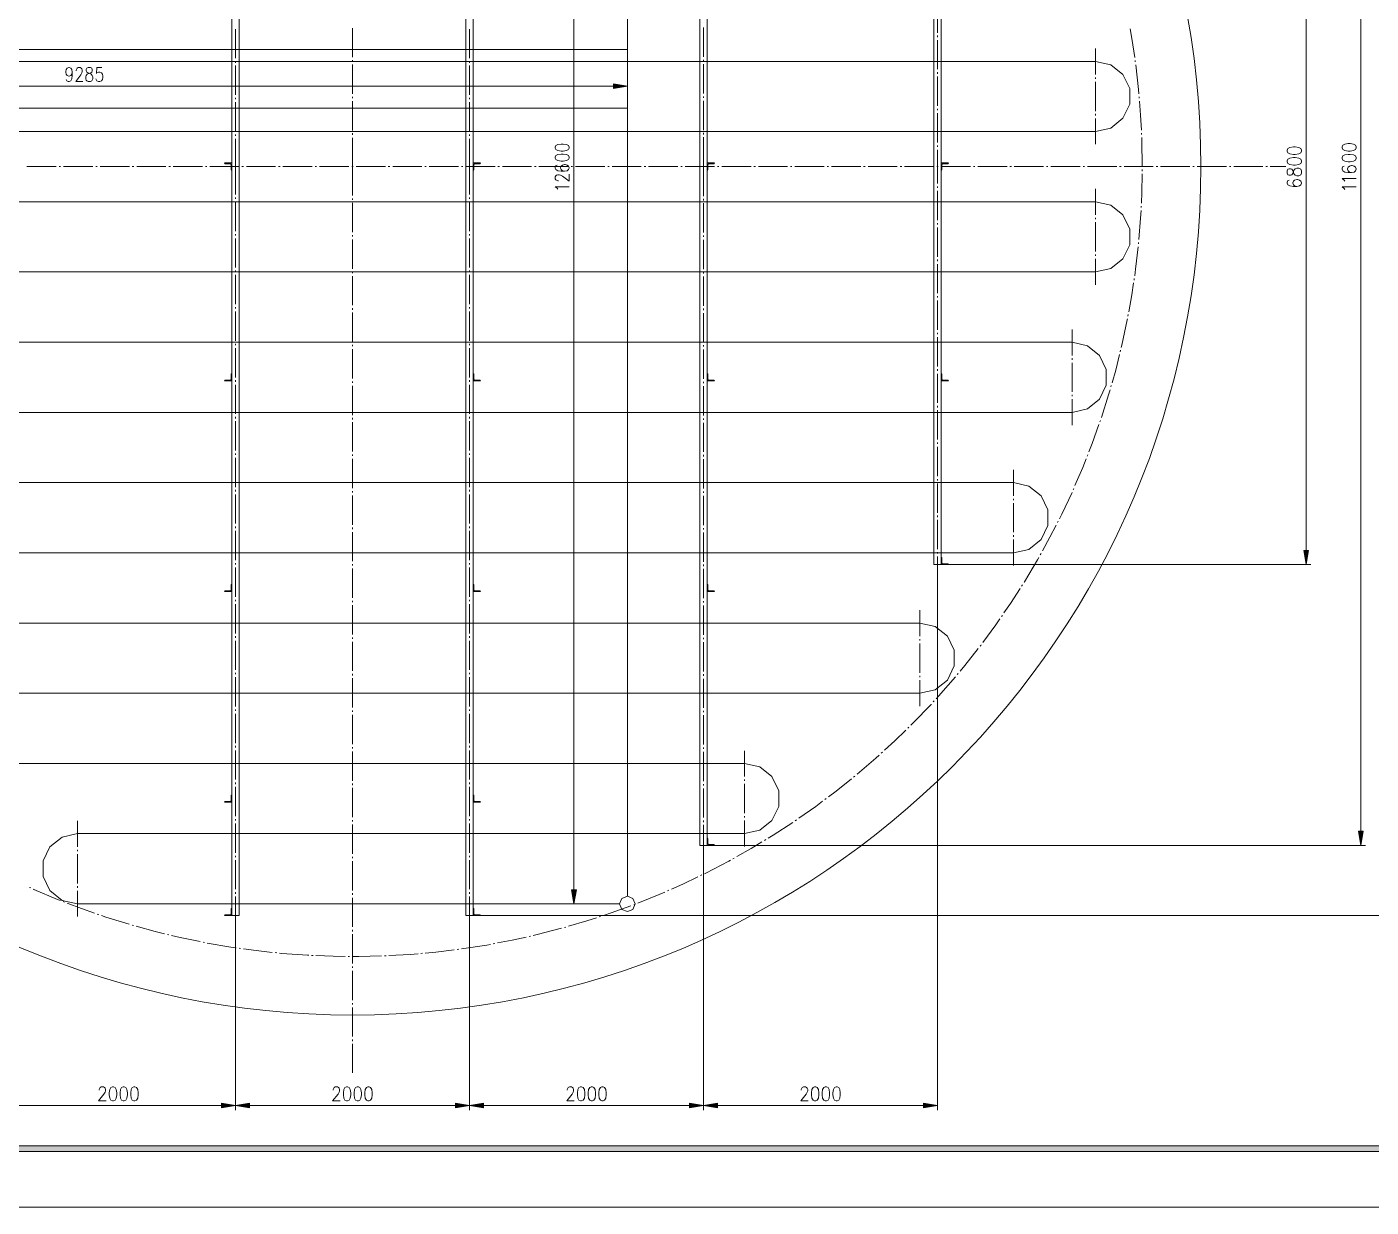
# Model space of a CAD drawing. Header units: millimetres. Extents: x 0 to 829, y 0 to 586.
# Drawn here: x 177.7 to 404.2, y 0 to 198.9 of the extents above; entities that cross this region are included whole.
import ezdxf

# ---------------------------------------------------------------- set-up
doc = ezdxf.new("R2010")
doc.units = ezdxf.units.MM

msp = doc.modelspace()

# ---------------------------------------------------------------- hatches: boundary and pattern name
h = msp.add_hatch(color=0)
h.dxf.hatch_style = 2
h.paths.add_polyline_path([(276.563667, 189.258222), (278.930806, 188.863111), (276.563667, 188.471528)])
h = msp.add_hatch(color=0)
h.dxf.hatch_style = 2
h.paths.add_polyline_path([(392.885083, 110.64875), (393.276667, 108.281611), (393.671778, 110.64875)])
h = msp.add_hatch(color=0)
h.dxf.hatch_style = 2
h.paths.add_polyline_path([(333.046917, 108.268558), (333.033864, 108.281611), (333.046917, 108.294664), (333.059969, 108.281611)])
h = msp.add_hatch(color=0)
h.dxf.hatch_style = 2
h.paths.add_polyline_path([(402.11375, 63.327139), (402.505333, 60.96), (402.900444, 63.327139)])
h = msp.add_hatch(color=0)
h.dxf.hatch_style = 2
h.paths.add_polyline_path([(293.609889, 60.946947), (293.596836, 60.96), (293.609889, 60.973053), (293.622942, 60.96)])
h = msp.add_hatch(color=0)
h.dxf.hatch_style = 2
h.paths.add_polyline_path([(269.529278, 53.467), (269.924389, 51.099861), (270.3195, 53.467)])
h = msp.add_hatch(color=0)
h.dxf.hatch_style = 2
h.paths.add_polyline_path([(211.0105, 49.114781), (210.997447, 49.127833), (211.0105, 49.140886), (211.023553, 49.127833)])
h = msp.add_hatch(color=0)
h.dxf.hatch_style = 2
h.paths.add_polyline_path([(254.172861, 49.114781), (254.159808, 49.127833), (254.172861, 49.140886), (254.185914, 49.127833)])
h = msp.add_hatch(color=0)
h.dxf.hatch_style = 2
h.paths.add_polyline_path([(210.506028, 17.49425), (212.873167, 17.099139), (210.506028, 16.704028)])
h = msp.add_hatch(color=0)
h.dxf.hatch_style = 2
h.paths.add_polyline_path([(215.240306, 17.49425), (212.873167, 17.099139), (215.240306, 16.704028)])
h = msp.add_hatch(color=0)
h.dxf.hatch_style = 2
h.paths.add_polyline_path([(249.943056, 17.49425), (252.310194, 17.099139), (249.943056, 16.704028)])
h = msp.add_hatch(color=0)
h.dxf.hatch_style = 2
h.paths.add_polyline_path([(254.677333, 17.49425), (252.310194, 17.099139), (254.677333, 16.704028)])
h = msp.add_hatch(color=0)
h.dxf.hatch_style = 2
h.paths.add_polyline_path([(289.380083, 17.49425), (291.747222, 17.099139), (289.380083, 16.704028)])
h = msp.add_hatch(color=0)
h.dxf.hatch_style = 2
h.paths.add_polyline_path([(294.114361, 17.49425), (291.747222, 17.099139), (294.114361, 16.704028)])
h = msp.add_hatch(color=0)
h.dxf.hatch_style = 2
h.paths.add_polyline_path([(328.817111, 17.49425), (331.18425, 17.099139), (328.817111, 16.704028)])
h = msp.add_hatch(color=0)
h.dxf.hatch_style = 2
h.paths.add_polyline_path([(24.154694, 9.36625), (25.142472, 10.3505), (818.80075, 10.3505), (819.788528, 9.36625)])

# ---------------------------------------------------------------- linework, layer by layer
at = {"color": 0, "lineweight": 0}
for points in [[(0, 0), (0, 585.632278), (829.154778, 585.632278), (829.154778, 0)], [(188.087, 192.020472), (187.833, 191.907583), (187.748333, 191.681806), (187.748333, 191.456028), (187.833, 191.23025), (188.002333, 191.117361), (188.341, 191.004472), (188.591472, 190.891583), (188.760806, 190.665806), (188.845472, 190.443556), (188.845472, 190.104889), (188.760806, 189.879111), (188.676139, 189.766222), (188.425667, 189.653333), (188.087, 189.653333), (187.833, 189.766222), (187.748333, 189.879111), (187.663667, 190.104889), (187.663667, 190.443556), (187.748333, 190.665806), (187.917667, 190.891583), (188.171667, 191.004472), (188.510333, 191.117361), (188.676139, 191.23025), (188.760806, 191.456028), (188.760806, 191.681806), (188.676139, 191.907583), (188.425667, 192.020472)], [(276.563667, 189.258222), (278.930806, 188.863111), (276.563667, 188.471528)], [(266.770556, 178.452639), (266.883444, 178.198639), (267.222111, 178.029306), (267.783028, 177.944639), (268.121694, 177.944639), (268.686139, 178.029306), (269.024806, 178.198639), (269.137694, 178.452639), (269.137694, 178.621972), (269.024806, 178.875972), (268.686139, 179.045306), (268.121694, 179.129972), (267.783028, 179.129972), (267.222111, 179.045306), (266.883444, 178.875972), (266.770556, 178.621972)], [(399.3515, 178.480861), (399.464389, 178.209222), (399.803056, 178.029306), (400.363972, 177.941111), (400.702639, 177.941111), (401.267083, 178.029306), (401.60575, 178.209222), (401.718639, 178.480861), (401.718639, 178.660778), (401.60575, 178.932417), (401.267083, 179.112333), (400.702639, 179.200528), (400.363972, 179.200528), (399.803056, 179.112333), (399.464389, 178.932417), (399.3515, 178.660778)], [(266.770556, 176.762833), (266.883444, 176.508833), (267.222111, 176.3395), (267.783028, 176.254833), (268.121694, 176.254833), (268.686139, 176.3395), (269.024806, 176.508833), (269.137694, 176.762833), (269.137694, 176.932167), (269.024806, 177.186167), (268.686139, 177.351972), (268.121694, 177.436639), (267.783028, 177.436639), (267.222111, 177.351972), (266.883444, 177.186167), (266.770556, 176.932167)], [(390.122833, 177.941111), (390.235722, 177.669472), (390.574389, 177.489556), (391.138833, 177.397833), (391.473972, 177.397833), (392.038417, 177.489556), (392.377083, 177.669472), (392.489972, 177.941111), (392.489972, 178.121028), (392.377083, 178.389139), (392.038417, 178.569056), (391.473972, 178.660778), (391.138833, 178.660778), (390.574389, 178.569056), (390.235722, 178.389139), (390.122833, 178.121028)], [(390.122833, 176.138417), (390.235722, 175.866778), (390.574389, 175.686861), (391.138833, 175.595139), (391.473972, 175.595139), (392.038417, 175.686861), (392.377083, 175.866778), (392.489972, 176.138417), (392.489972, 176.318333), (392.377083, 176.586444), (392.038417, 176.766361), (391.473972, 176.858083), (391.138833, 176.858083), (390.574389, 176.766361), (390.235722, 176.586444), (390.122833, 176.318333)], [(399.3515, 176.678167), (399.464389, 176.406528), (399.803056, 176.226611), (400.363972, 176.138417), (400.702639, 176.138417), (401.267083, 176.226611), (401.60575, 176.406528), (401.718639, 176.678167), (401.718639, 176.858083), (401.60575, 177.129722), (401.267083, 177.309639), (400.702639, 177.397833), (400.363972, 177.397833), (399.803056, 177.309639), (399.464389, 177.129722), (399.3515, 176.858083)], [(390.122833, 174.244), (390.235722, 173.972361), (390.4615, 173.884167), (390.687278, 173.884167), (390.913056, 173.972361), (391.025944, 174.152278), (391.138833, 174.515639), (391.251722, 174.78375), (391.473972, 174.963667), (391.69975, 175.055389), (392.038417, 175.055389), (392.264194, 174.963667), (392.377083, 174.875472), (392.489972, 174.603833), (392.489972, 174.244), (392.377083, 173.972361), (392.264194, 173.884167), (392.038417, 173.792444), (391.69975, 173.792444), (391.473972, 173.884167), (391.251722, 174.064083), (391.138833, 174.332194), (391.025944, 174.695556), (390.913056, 174.875472), (390.687278, 174.963667), (390.4615, 174.963667), (390.235722, 174.875472), (390.122833, 174.603833)], [(392.885083, 110.64875), (393.276667, 108.281611), (393.671778, 110.64875)], [(402.11375, 63.327139), (402.505333, 60.96), (402.900444, 63.327139)], [(269.529278, 53.467), (269.924389, 51.099861), (270.3195, 53.467)], [(277.618472, 51.099861), (278.003, 52.027667), (278.930806, 52.412194), (279.858611, 52.027667), (280.239611, 51.099861), (279.858611, 50.172056), (278.930806, 49.787528), (278.003, 50.172056)], [(192.165111, 20.252972), (191.893472, 20.140083), (191.713556, 19.801417), (191.621833, 19.2405), (191.621833, 18.901833), (191.713556, 18.337389), (191.893472, 17.998722), (192.165111, 17.889361), (192.345028, 17.889361), (192.613139, 17.998722), (192.793056, 18.337389), (192.884778, 18.901833), (192.884778, 19.2405), (192.793056, 19.801417), (192.613139, 20.140083), (192.345028, 20.252972)], [(193.967806, 20.252972), (193.696167, 20.140083), (193.51625, 19.801417), (193.424528, 19.2405), (193.424528, 18.901833), (193.51625, 18.337389), (193.696167, 17.998722), (193.967806, 17.889361), (194.147722, 17.889361), (194.415833, 17.998722), (194.59575, 18.337389), (194.687472, 18.901833), (194.687472, 19.2405), (194.59575, 19.801417), (194.415833, 20.140083), (194.147722, 20.252972)], [(195.7705, 20.252972), (195.498861, 20.140083), (195.318944, 19.801417), (195.227222, 19.2405), (195.227222, 18.901833), (195.318944, 18.337389), (195.498861, 17.998722), (195.7705, 17.889361), (195.950417, 17.889361), (196.218528, 17.998722), (196.401972, 18.337389), (196.490167, 18.901833), (196.490167, 19.2405), (196.401972, 19.801417), (196.218528, 20.140083), (195.950417, 20.252972)], [(231.598611, 20.252972), (231.3305, 20.140083), (231.150583, 19.801417), (231.058861, 19.2405), (231.058861, 18.901833), (231.150583, 18.337389), (231.3305, 17.998722), (231.598611, 17.889361), (231.782056, 17.889361), (232.050167, 17.998722), (232.230083, 18.337389), (232.321806, 18.901833), (232.321806, 19.2405), (232.230083, 19.801417), (232.050167, 20.140083), (231.782056, 20.252972)], [(233.401306, 20.252972), (233.133194, 20.140083), (232.953278, 19.801417), (232.861556, 19.2405), (232.861556, 18.901833), (232.953278, 18.337389), (233.133194, 17.998722), (233.401306, 17.889361), (233.58475, 17.889361), (233.852861, 17.998722), (234.032778, 18.337389), (234.1245, 18.901833), (234.1245, 19.2405), (234.032778, 19.801417), (233.852861, 20.140083), (233.58475, 20.252972)], [(235.207528, 20.252972), (234.935889, 20.140083), (234.755972, 19.801417), (234.66425, 19.2405), (234.66425, 18.901833), (234.755972, 18.337389), (234.935889, 17.998722), (235.207528, 17.889361), (235.387444, 17.889361), (235.655556, 17.998722), (235.835472, 18.337389), (235.927194, 18.901833), (235.927194, 19.2405), (235.835472, 19.801417), (235.655556, 20.140083), (235.387444, 20.252972)], [(271.035639, 20.252972), (270.767528, 20.140083), (270.587611, 19.801417), (270.495889, 19.2405), (270.495889, 18.901833), (270.587611, 18.337389), (270.767528, 17.998722), (271.035639, 17.889361), (271.215556, 17.889361), (271.487194, 17.998722), (271.667111, 18.337389), (271.758833, 18.901833), (271.758833, 19.2405), (271.667111, 19.801417), (271.487194, 20.140083), (271.215556, 20.252972)], [(272.838333, 20.252972), (272.570222, 20.140083), (272.390306, 19.801417), (272.298583, 19.2405), (272.298583, 18.901833), (272.390306, 18.337389), (272.570222, 17.998722), (272.838333, 17.889361), (273.01825, 17.889361), (273.289889, 17.998722), (273.469806, 18.337389), (273.561528, 18.901833), (273.561528, 19.2405), (273.469806, 19.801417), (273.289889, 20.140083), (273.01825, 20.252972)], [(274.641028, 20.252972), (274.372917, 20.140083), (274.193, 19.801417), (274.101278, 19.2405), (274.101278, 18.901833), (274.193, 18.337389), (274.372917, 17.998722), (274.641028, 17.889361), (274.820944, 17.889361), (275.092583, 17.998722), (275.2725, 18.337389), (275.364222, 18.901833), (275.364222, 19.2405), (275.2725, 19.801417), (275.092583, 20.140083), (274.820944, 20.252972)], [(310.472667, 20.252972), (310.204556, 20.140083), (310.021111, 19.801417), (309.932917, 19.2405), (309.932917, 18.901833), (310.021111, 18.337389), (310.204556, 17.998722), (310.472667, 17.889361), (310.652583, 17.889361), (310.924222, 17.998722), (311.104139, 18.337389), (311.195861, 18.901833), (311.195861, 19.2405), (311.104139, 19.801417), (310.924222, 20.140083), (310.652583, 20.252972)], [(312.275361, 20.252972), (312.00725, 20.140083), (311.823806, 19.801417), (311.735611, 19.2405), (311.735611, 18.901833), (311.823806, 18.337389), (312.00725, 17.998722), (312.275361, 17.889361), (312.455278, 17.889361), (312.726917, 17.998722), (312.906833, 18.337389), (312.998556, 18.901833), (312.998556, 19.2405), (312.906833, 19.801417), (312.726917, 20.140083), (312.455278, 20.252972)], [(314.078056, 20.252972), (313.809944, 20.140083), (313.6265, 19.801417), (313.538306, 19.2405), (313.538306, 18.901833), (313.6265, 18.337389), (313.809944, 17.998722), (314.078056, 17.889361), (314.257972, 17.889361), (314.529611, 17.998722), (314.709528, 18.337389), (314.80125, 18.901833), (314.80125, 19.2405), (314.709528, 19.801417), (314.529611, 20.140083), (314.257972, 20.252972)], [(210.506028, 17.49425), (212.873167, 17.099139), (210.506028, 16.704028)], [(215.240306, 17.49425), (212.873167, 17.099139), (215.240306, 16.704028)], [(249.943056, 17.49425), (252.310194, 17.099139), (249.943056, 16.704028)], [(254.677333, 17.49425), (252.310194, 17.099139), (254.677333, 16.704028)], [(289.380083, 17.49425), (291.747222, 17.099139), (289.380083, 16.704028)], [(294.114361, 17.49425), (291.747222, 17.099139), (294.114361, 16.704028)], [(328.817111, 17.49425), (331.18425, 17.099139), (328.817111, 16.704028)], [(24.154694, 9.36625), (25.142472, 10.3505), (818.80075, 10.3505), (819.788528, 9.36625)]]:
    msp.add_lwpolyline(points, close=True, dxfattribs=at)
for points in [[(212.252278, 301.522694), (212.252278, 175.327028)], [(213.494056, 301.522694), (213.494056, 175.327028)], [(251.689306, 301.522694), (251.689306, 175.327028)], [(252.931083, 301.522694), (252.931083, 175.327028)], [(269.924389, 297.183528), (269.924389, 53.467)], [(278.930806, 298.238333), (278.930806, 175.327028)], [(291.126333, 289.690528), (291.126333, 175.327028)], [(292.368111, 289.690528), (292.368111, 175.327028)], [(402.505333, 63.327139), (402.505333, 287.326917)], [(330.563361, 242.368917), (330.563361, 175.327028)], [(331.805139, 242.368917), (331.805139, 175.327028)], [(393.276667, 240.001778), (393.276667, 110.64875)], [(331.18425, 202.822528), (331.18425, 197.894222)], [(212.873167, 198.508056), (212.873167, 193.57975)], [(232.593444, 198.687972), (232.593444, 193.759667)], [(252.310194, 198.508056), (252.310194, 193.57975)], [(291.747222, 198.755), (291.747222, 193.826694)], [(331.18425, 197.400333), (331.18425, 197.153389)], [(364.401806, 193.710278), (363.929083, 196.895861), (363.629222, 198.568028)], [(98.502611, 195.043778), (278.930806, 195.043778)], [(331.18425, 196.6595), (331.18425, 191.731194)], [(357.801333, 195.223694), (357.801333, 190.852778)], [(109.354056, 193.07175), (357.801333, 193.07175)], [(212.873167, 193.085861), (212.873167, 192.838917)], [(232.593444, 193.265778), (232.593444, 193.018833)], [(252.310194, 193.085861), (252.310194, 192.838917)], [(291.747222, 193.332806), (291.747222, 193.085861)], [(291.747222, 192.591972), (291.747222, 187.663667)], [(357.801333, 181.239583), (360.369556, 181.825194), (362.42625, 183.469139), (363.56925, 185.839806), (363.56925, 188.471528), (362.42625, 190.845722), (360.369556, 192.486139), (357.801333, 193.07175)], [(364.507639, 192.983556), (364.472361, 193.226972)], [(185.381194, 191.23025), (185.296528, 190.891583), (185.127194, 190.665806), (184.873194, 190.556444), (184.792056, 190.556444), (184.538056, 190.665806), (184.368722, 190.891583), (184.284056, 191.23025), (184.284056, 191.343139), (184.368722, 191.681806), (184.538056, 191.907583), (184.792056, 192.020472), (184.873194, 192.020472), (185.127194, 191.907583), (185.296528, 191.681806), (185.381194, 191.23025), (185.381194, 190.665806), (185.296528, 190.104889), (185.127194, 189.766222), (184.873194, 189.653333), (184.707389, 189.653333), (184.453389, 189.766222), (184.368722, 189.992)], [(186.058528, 191.456028), (186.058528, 191.568917), (186.143194, 191.794694), (186.227861, 191.907583), (186.397194, 192.020472), (186.732333, 192.020472), (186.901667, 191.907583), (186.986333, 191.794694), (187.071, 191.568917), (187.071, 191.343139), (186.986333, 191.117361), (186.817, 190.778694), (185.973861, 189.653333), (187.155667, 189.653333)], [(190.369472, 192.020472), (189.522806, 192.020472), (189.438139, 191.004472), (189.522806, 191.117361), (189.776806, 191.23025), (190.030806, 191.23025), (190.284806, 191.117361), (190.450611, 190.891583), (190.535278, 190.556444), (190.535278, 190.330667), (190.450611, 189.992), (190.284806, 189.766222), (190.030806, 189.653333), (189.776806, 189.653333), (189.522806, 189.766222), (189.438139, 189.879111), (189.353472, 190.104889)], [(212.873167, 192.348556), (212.873167, 187.416722)], [(232.593444, 192.524944), (232.593444, 187.596639)], [(252.310194, 192.348556), (252.310194, 187.416722)], [(331.18425, 191.237306), (331.18425, 190.990361)], [(331.18425, 190.5), (331.18425, 185.568167)], [(357.801333, 190.358889), (357.801333, 190.115472)], [(365.114417, 187.603694), (365.054444, 188.305722), (364.574667, 192.493194)], [(98.255667, 188.863111), (276.563667, 188.863111)], [(278.930806, 187.409667), (278.930806, 189.653333)], [(357.801333, 189.621583), (357.801333, 184.693278)], [(212.873167, 186.922833), (212.873167, 186.679417)], [(212.873167, 186.185528), (212.873167, 181.257222)], [(232.593444, 187.10275), (232.593444, 186.855806)], [(232.593444, 186.365444), (232.593444, 181.433611)], [(252.310194, 186.922833), (252.310194, 186.679417)], [(252.310194, 186.185528), (252.310194, 181.257222)], [(291.747222, 187.169778), (291.747222, 186.922833)], [(291.747222, 186.432472), (291.747222, 181.500639)], [(365.174389, 186.869917), (365.153222, 187.116861)], [(365.530694, 181.472417), (365.407222, 183.984194), (365.213194, 186.379556)], [(97.458389, 185.183639), (278.930806, 185.183639)], [(331.18425, 185.074278), (331.18425, 184.830861)], [(331.18425, 184.336972), (331.18425, 179.408667)], [(357.801333, 184.199389), (357.801333, 183.952444)], [(107.382028, 181.239583), (357.801333, 181.239583)], [(357.801333, 183.458556), (357.801333, 179.087639)], [(212.873167, 180.763333), (212.873167, 180.516389)], [(212.873167, 180.0225), (212.873167, 175.327028)], [(232.593444, 180.94325), (232.593444, 180.696306)], [(232.593444, 180.202417), (232.593444, 175.327028)], [(252.310194, 180.763333), (252.310194, 180.516389)], [(252.310194, 180.0225), (252.310194, 175.327028)], [(291.747222, 181.010278), (291.747222, 180.763333)], [(291.747222, 180.269444), (291.747222, 175.327028)], [(365.565972, 180.735111), (365.555389, 180.978528)], [(365.689444, 175.327028), (365.618889, 179.659139), (365.590667, 180.24475)], [(331.18425, 178.914778), (331.18425, 178.667833)], [(331.18425, 178.173944), (331.18425, 175.327028)], [(177.750611, 175.327028), (182.678917, 175.327028)], [(183.172806, 175.327028), (183.41975, 175.327028)], [(183.913639, 175.327028), (188.841944, 175.327028)], [(189.335833, 175.327028), (189.582778, 175.327028)], [(190.073139, 175.327028), (195.004972, 175.327028)], [(195.495333, 175.327028), (195.742278, 175.327028)], [(196.236167, 175.327028), (201.164472, 175.327028)], [(201.658361, 175.327028), (201.905306, 175.327028)], [(202.399194, 175.327028), (207.3275, 175.327028)], [(207.821389, 175.327028), (208.068333, 175.327028)], [(208.558694, 175.327028), (213.490528, 175.327028)], [(211.0105, 175.947917), (212.252278, 175.947917)], [(211.0105, 175.947917), (211.126917, 175.827972)], [(212.015917, 175.827972), (211.126917, 175.827972)], [(212.132333, 175.711556), (212.015917, 175.827972)], [(212.132333, 175.711556), (212.132333, 174.822556)], [(212.132333, 174.822556), (212.252278, 174.702611)], [(212.252278, 174.702611), (212.252278, 175.947917)], [(212.252278, 49.127833), (212.252278, 175.327028)], [(212.873167, 170.628028), (212.873167, 175.327028)], [(213.494056, 49.127833), (213.494056, 175.327028)], [(213.980889, 175.327028), (214.227833, 175.327028)], [(214.721722, 175.327028), (219.650028, 175.327028)], [(220.143917, 175.327028), (220.390861, 175.327028)], [(220.88475, 175.327028), (225.813056, 175.327028)], [(226.306944, 175.327028), (226.553889, 175.327028)], [(227.04425, 175.327028), (231.976083, 175.327028)], [(232.469972, 175.327028), (232.713389, 175.327028)], [(232.593444, 170.448111), (232.593444, 175.327028)], [(233.207278, 175.327028), (238.139111, 175.327028)], [(238.629472, 175.327028), (238.876417, 175.327028)], [(239.370306, 175.327028), (244.298611, 175.327028)], [(244.7925, 175.327028), (245.039444, 175.327028)], [(245.533333, 175.327028), (250.461639, 175.327028)], [(250.955528, 175.327028), (251.202472, 175.327028)], [(251.689306, 49.127833), (251.689306, 175.327028)], [(251.692833, 175.327028), (256.624667, 175.327028)], [(252.310194, 170.628028), (252.310194, 175.327028)], [(254.172861, 175.947917), (252.931083, 175.947917)], [(252.931083, 174.702611), (252.931083, 175.947917)], [(252.931083, 49.127833), (252.931083, 175.327028)], [(252.931083, 174.702611), (253.051028, 174.822556)], [(253.167444, 175.827972), (253.051028, 175.711556)], [(253.051028, 175.711556), (253.051028, 174.822556)], [(253.167444, 175.827972), (254.056444, 175.827972)], [(254.056444, 175.827972), (254.172861, 175.947917)], [(257.115028, 175.327028), (257.361972, 175.327028)], [(257.855861, 175.327028), (262.784167, 175.327028)], [(263.278056, 175.327028), (263.525, 175.327028)], [(264.018889, 175.327028), (268.947194, 175.327028)], [(267.109222, 175.5775), (266.883444, 175.492833), (266.770556, 175.242361), (266.770556, 175.073028), (266.883444, 174.819028), (267.222111, 174.649694), (267.783028, 174.565028), (268.347472, 174.565028), (268.799028, 174.649694), (269.024806, 174.819028), (269.137694, 175.073028), (269.137694, 175.157694), (269.024806, 175.411694), (268.799028, 175.5775), (268.460361, 175.662167), (268.347472, 175.662167), (268.008806, 175.5775), (267.783028, 175.411694), (267.670139, 175.157694), (267.670139, 175.073028), (267.783028, 174.819028), (268.008806, 174.649694), (268.347472, 174.565028)], [(269.441083, 175.327028), (269.688028, 175.327028)], [(270.178389, 175.327028), (275.110222, 175.327028)], [(275.600583, 175.327028), (275.847528, 175.327028)], [(276.341417, 175.327028), (281.269722, 175.327028)], [(278.930806, 52.412194), (278.930806, 175.327028)], [(281.763611, 175.327028), (282.010556, 175.327028)], [(282.504444, 175.327028), (287.43275, 175.327028)], [(287.926639, 175.327028), (288.173583, 175.327028)], [(288.663944, 175.327028), (293.595778, 175.327028)], [(291.126333, 60.96), (291.126333, 175.327028)], [(291.747222, 170.381083), (291.747222, 175.327028)], [(293.609889, 175.947917), (292.368111, 175.947917)], [(292.368111, 174.702611), (292.368111, 175.947917)], [(292.368111, 60.96), (292.368111, 175.327028)], [(292.368111, 174.702611), (292.484528, 174.822556)], [(292.604472, 175.827972), (292.484528, 175.711556)], [(292.484528, 175.711556), (292.484528, 174.822556)], [(292.604472, 175.827972), (293.489944, 175.827972)], [(293.489944, 175.827972), (293.609889, 175.947917)], [(294.089667, 175.327028), (294.333083, 175.327028)], [(294.826972, 175.327028), (299.758806, 175.327028)], [(300.249167, 175.327028), (300.496111, 175.327028)], [(300.99, 175.327028), (305.918306, 175.327028)], [(306.412194, 175.327028), (306.659139, 175.327028)], [(307.153028, 175.327028), (312.081333, 175.327028)], [(312.575222, 175.327028), (312.822167, 175.327028)], [(313.312528, 175.327028), (318.244361, 175.327028)], [(318.734722, 175.327028), (318.981667, 175.327028)], [(319.475556, 175.327028), (324.403861, 175.327028)], [(324.89775, 175.327028), (325.144694, 175.327028)], [(325.638583, 175.327028), (330.566889, 175.327028)], [(330.563361, 108.281611), (330.563361, 175.327028)], [(331.060778, 175.327028), (331.307722, 175.327028)], [(331.18425, 172.476583), (331.18425, 175.327028)], [(331.798083, 175.327028), (336.729917, 175.327028)], [(333.046917, 175.947917), (331.805139, 175.947917)], [(331.805139, 174.702611), (331.805139, 175.947917)], [(331.805139, 108.281611), (331.805139, 175.327028)], [(331.805139, 174.702611), (331.921556, 174.822556)], [(332.0415, 175.827972), (331.921556, 175.711556)], [(331.921556, 175.711556), (331.921556, 174.822556)], [(332.0415, 175.827972), (332.926972, 175.827972)], [(332.926972, 175.827972), (333.046917, 175.947917)], [(337.220278, 175.327028), (337.467222, 175.327028)], [(337.961111, 175.327028), (342.889417, 175.327028)], [(343.383306, 175.327028), (343.63025, 175.327028)], [(344.124139, 175.327028), (349.052444, 175.327028)], [(349.546333, 175.327028), (349.793278, 175.327028)], [(350.283639, 175.327028), (355.215472, 175.327028)], [(355.709361, 175.327028), (355.952778, 175.327028)], [(356.446667, 175.327028), (361.374972, 175.327028)], [(361.868861, 175.327028), (362.115806, 175.327028)], [(362.609694, 175.327028), (367.538, 175.327028)], [(365.678861, 174.586194), (365.682389, 174.833139)], [(368.031889, 175.327028), (368.278833, 175.327028)], [(368.772722, 175.327028), (373.701028, 175.327028)], [(374.194917, 175.327028), (374.438333, 175.327028)], [(374.932222, 175.327028), (379.864056, 175.327028)], [(380.354417, 175.327028), (380.601361, 175.327028)], [(381.09525, 175.327028), (386.023556, 175.327028)], [(386.517444, 175.327028), (386.764389, 175.327028)], [(387.258278, 175.327028), (389.893528, 175.327028)], [(399.690167, 175.415222), (399.464389, 175.327028), (399.3515, 175.055389), (399.3515, 174.875472), (399.464389, 174.603833), (399.803056, 174.423917), (400.363972, 174.332194), (400.928417, 174.332194), (401.379972, 174.423917), (401.60575, 174.603833), (401.718639, 174.875472), (401.718639, 174.963667), (401.60575, 175.235306), (401.379972, 175.415222), (401.041306, 175.506944), (400.928417, 175.506944), (400.58975, 175.415222), (400.363972, 175.235306), (400.254611, 174.963667), (400.254611, 174.875472), (400.363972, 174.603833), (400.58975, 174.423917), (400.928417, 174.332194)], [(267.335, 172.959889), (267.222111, 172.959889), (266.996333, 173.044556), (266.883444, 173.129222), (266.770556, 173.298556), (266.770556, 173.633694), (266.883444, 173.803028), (266.996333, 173.887694), (267.222111, 173.972361), (267.444361, 173.972361), (267.670139, 173.887694), (268.008806, 173.718361), (269.137694, 172.875222), (269.137694, 174.057028)], [(365.530694, 169.178111), (365.618889, 170.994917), (365.668278, 174.095833)], [(390.4615, 173.072778), (390.235722, 172.981056), (390.122833, 172.712944), (390.122833, 172.5295), (390.235722, 172.261389), (390.574389, 172.081472), (391.138833, 171.98975), (391.69975, 171.98975), (392.151306, 172.081472), (392.377083, 172.261389), (392.489972, 172.5295), (392.489972, 172.621222), (392.377083, 172.892861), (392.151306, 173.072778), (391.812639, 173.160972), (391.69975, 173.160972), (391.361083, 173.072778), (391.138833, 172.892861), (391.025944, 172.621222), (391.025944, 172.5295), (391.138833, 172.261389), (391.361083, 172.081472), (391.69975, 171.98975)], [(399.803056, 172.892861), (399.690167, 173.072778), (399.3515, 173.340889), (401.718639, 173.340889)], [(212.873167, 169.887194), (212.873167, 170.134139)], [(232.593444, 169.710806), (232.593444, 169.954222)], [(252.310194, 169.887194), (252.310194, 170.134139)], [(267.222111, 171.524083), (267.109222, 171.693417), (266.770556, 171.943889), (269.137694, 171.943889)], [(291.747222, 169.64025), (291.747222, 169.887194)], [(331.18425, 171.73575), (331.18425, 171.982694)], [(331.18425, 166.313556), (331.18425, 171.245389)], [(357.801333, 167.191972), (357.801333, 171.562889)], [(399.803056, 171.45), (399.690167, 171.629917), (399.3515, 171.901556), (401.718639, 171.901556)], [(107.382028, 169.410944), (357.801333, 169.410944)], [(212.873167, 164.465), (212.873167, 169.396833)], [(232.593444, 164.285083), (232.593444, 169.216917)], [(252.310194, 164.465), (252.310194, 169.396833)], [(291.747222, 164.218056), (291.747222, 169.149889)], [(357.801333, 157.578778), (360.369556, 158.164389), (362.42625, 159.804806), (363.56925, 162.179), (363.56925, 164.810722), (362.42625, 167.181389), (360.369556, 168.825333), (357.801333, 169.410944)], [(365.114417, 163.046833), (365.407222, 166.666333), (365.470722, 167.950444)], [(365.495417, 168.440806), (365.506, 168.68775)], [(331.18425, 165.57625), (331.18425, 165.819667)], [(357.801333, 166.451139), (357.801333, 166.698083)], [(357.801333, 161.028944), (357.801333, 165.960778)], [(212.873167, 163.727694), (212.873167, 163.971111)], [(212.873167, 158.3055), (212.873167, 163.233806)], [(232.593444, 163.547778), (232.593444, 163.794722)], [(252.310194, 163.727694), (252.310194, 163.971111)], [(252.310194, 158.3055), (252.310194, 163.233806)], [(291.747222, 163.48075), (291.747222, 163.727694)], [(331.18425, 160.154056), (331.18425, 165.082361)], [(232.593444, 158.125583), (232.593444, 163.053889)], [(291.747222, 158.058556), (291.747222, 162.986861)], [(364.401806, 156.94025), (364.564083, 158.040917), (364.994472, 161.822694)], [(365.050917, 162.309528), (365.054444, 162.348333), (365.072083, 162.556472)], [(331.18425, 159.413222), (331.18425, 159.660167)], [(331.18425, 153.991028), (331.18425, 158.919333)], [(357.801333, 160.291639), (357.801333, 160.535056)], [(357.801333, 155.426833), (357.801333, 159.79775)], [(109.354056, 157.578778), (357.801333, 157.578778)], [(212.873167, 157.564667), (212.873167, 157.811611)], [(212.873167, 152.142472), (212.873167, 157.070778)], [(232.593444, 157.38475), (232.593444, 157.631694)], [(232.593444, 151.962556), (232.593444, 156.890861)], [(252.310194, 157.564667), (252.310194, 157.811611)], [(252.310194, 152.142472), (252.310194, 157.070778)], [(291.747222, 157.317722), (291.747222, 157.564667)], [(291.747222, 151.895528), (291.747222, 156.823833)], [(364.292444, 156.21), (364.327722, 156.453417)], [(363.406972, 150.872472), (363.929083, 153.754667), (364.221889, 155.723167)], [(331.18425, 153.250194), (331.18425, 153.497139)], [(331.18425, 147.828), (331.18425, 152.759833)], [(212.873167, 151.401639), (212.873167, 151.648583)], [(212.873167, 145.979444), (212.873167, 150.90775)], [(232.593444, 151.221722), (232.593444, 151.468667)], [(232.593444, 145.799528), (232.593444, 150.731361)], [(252.310194, 151.401639), (252.310194, 151.648583)], [(252.310194, 145.979444), (252.310194, 150.90775)], [(291.747222, 151.154694), (291.747222, 151.401639)], [(291.747222, 145.7325), (291.747222, 150.664333)], [(362.147556, 144.854083), (362.249861, 145.25625), (363.160028, 149.493111), (363.18825, 149.662444)], [(363.276444, 150.14575), (363.322306, 150.389167)], [(331.18425, 147.090694), (331.18425, 147.334111)], [(353.860806, 143.531167), (353.860806, 147.898556)], [(109.354056, 145.746611), (353.860806, 145.746611)], [(212.873167, 145.242139), (212.873167, 145.485556)], [(232.593444, 145.062222), (232.593444, 145.309167)], [(252.310194, 145.242139), (252.310194, 145.485556)], [(291.747222, 144.995194), (291.747222, 145.242139)], [(331.18425, 141.664972), (331.18425, 146.596806)], [(353.860806, 133.917972), (356.4255, 134.503583), (358.485722, 136.144), (359.625194, 138.514667), (359.625194, 141.149917), (358.485722, 143.520583), (356.4255, 145.161), (353.860806, 145.746611)], [(212.873167, 139.816417), (212.873167, 144.74825)], [(232.593444, 139.640028), (232.593444, 144.568333)], [(252.310194, 139.816417), (252.310194, 144.74825)], [(291.747222, 139.573), (291.747222, 144.501306)], [(353.860806, 142.790333), (353.860806, 143.037278)], [(360.591806, 138.90625), (361.202111, 141.051139), (361.851222, 143.661694)], [(361.971167, 144.137944), (362.031139, 144.377833)], [(212.252278, 140.454944), (212.132333, 140.335)], [(212.252278, 140.454944), (212.252278, 139.213167)], [(253.051028, 140.335), (252.931083, 140.454944)], [(252.931083, 140.454944), (252.931083, 139.213167)], [(292.368111, 140.454944), (292.368111, 139.213167)], [(292.484528, 140.335), (292.368111, 140.454944)], [(331.18425, 140.927667), (331.18425, 141.174611)], [(331.921556, 140.335), (331.805139, 140.454944)], [(331.805139, 140.454944), (331.805139, 139.213167)], [(353.860806, 137.368139), (353.860806, 142.296444)], [(211.126917, 139.329583), (211.0105, 139.213167)], [(211.0105, 139.213167), (212.252278, 139.213167)], [(212.015917, 139.329583), (211.126917, 139.329583)], [(212.015917, 139.329583), (212.132333, 139.449528)], [(212.132333, 139.449528), (212.132333, 140.335)], [(212.873167, 139.079111), (212.873167, 139.326056)], [(212.873167, 133.656917), (212.873167, 138.585222)], [(232.593444, 138.899194), (232.593444, 139.146139)], [(232.593444, 133.477), (232.593444, 138.405306)], [(252.310194, 139.079111), (252.310194, 139.326056)], [(252.310194, 133.656917), (252.310194, 138.585222)], [(254.172861, 139.213167), (252.931083, 139.213167)], [(253.051028, 139.449528), (253.051028, 140.335)], [(253.051028, 139.449528), (253.167444, 139.329583)], [(253.167444, 139.329583), (254.056444, 139.329583)], [(254.172861, 139.213167), (254.056444, 139.329583)], [(291.747222, 138.832167), (291.747222, 139.079111)], [(291.747222, 133.409972), (291.747222, 138.338278)], [(293.609889, 139.213167), (292.368111, 139.213167)], [(292.484528, 139.449528), (292.484528, 140.335)], [(292.484528, 139.449528), (292.604472, 139.329583)], [(292.604472, 139.329583), (293.489944, 139.329583)], [(293.609889, 139.213167), (293.489944, 139.329583)], [(331.18425, 135.505472), (331.18425, 140.433778)], [(333.046917, 139.213167), (331.805139, 139.213167)], [(331.921556, 139.449528), (331.921556, 140.335)], [(331.921556, 139.449528), (332.0415, 139.329583)], [(332.0415, 139.329583), (332.926972, 139.329583)], [(333.046917, 139.213167), (332.926972, 139.329583)], [(360.390722, 138.197167), (360.45775, 138.433528)], [(353.860806, 136.627306), (353.860806, 136.87425)], [(353.860806, 131.766028), (353.860806, 136.136944)], [(358.785583, 133.028972), (360.016778, 136.884833), (360.256667, 137.724444)], [(115.266611, 133.917972), (353.860806, 133.917972)], [(331.18425, 134.764639), (331.18425, 135.011583)], [(331.18425, 129.342444), (331.18425, 134.27075)], [(212.873167, 132.916083), (212.873167, 133.163028)], [(212.873167, 127.493889), (212.873167, 132.422194)], [(232.593444, 132.736167), (232.593444, 132.983111)], [(232.593444, 127.313972), (232.593444, 132.245806)], [(252.310194, 132.916083), (252.310194, 133.163028)], [(252.310194, 127.493889), (252.310194, 132.422194)], [(291.747222, 132.669139), (291.747222, 132.916083)], [(291.747222, 127.246944), (291.747222, 132.178778)], [(356.686556, 127.250472), (357.247472, 128.675694), (358.383417, 131.868333)], [(358.549222, 132.330472), (358.630361, 132.563306)], [(212.873167, 126.753056), (212.873167, 127)], [(252.310194, 126.753056), (252.310194, 127)], [(331.18425, 128.601611), (331.18425, 128.848556)], [(331.18425, 123.179417), (331.18425, 128.11125)], [(212.873167, 121.330861), (212.873167, 126.262694)], [(232.593444, 126.576667), (232.593444, 126.823611)], [(232.593444, 121.154472), (232.593444, 126.082778)], [(252.310194, 121.330861), (252.310194, 126.262694)], [(291.747222, 126.509639), (291.747222, 126.753056)], [(291.747222, 121.083917), (291.747222, 126.01575)], [(354.337056, 121.57075), (355.6635, 124.639917), (356.238528, 126.107472)], [(356.418444, 126.562556), (356.506639, 126.791861)], [(331.18425, 122.442111), (331.18425, 122.689056)], [(344.000667, 119.866833), (344.000667, 124.23775)], [(115.266611, 122.085806), (344.000667, 122.085806)], [(212.873167, 120.593556), (212.873167, 120.8405)], [(212.873167, 115.171361), (212.873167, 120.099667)], [(232.593444, 120.413639), (232.593444, 120.660583)], [(252.310194, 120.593556), (252.310194, 120.8405)], [(252.310194, 115.171361), (252.310194, 120.099667)], [(291.747222, 120.346611), (291.747222, 120.593556)], [(331.18425, 117.019917), (331.18425, 121.948222)], [(344.000667, 110.253639), (346.565361, 110.83925), (348.625583, 112.483194), (349.768583, 114.853861), (349.768583, 117.485583), (348.625583, 119.859778), (346.565361, 121.500194), (344.000667, 122.085806)], [(351.7265, 116.003917), (352.103972, 116.741222), (353.843167, 120.441861)], [(354.04425, 120.889889), (354.143028, 121.119194)], [(232.593444, 114.991444), (232.593444, 119.91975)], [(291.747222, 114.924417), (291.747222, 119.852722)], [(344.000667, 119.129528), (344.000667, 119.376472)], [(344.000667, 113.707333), (344.000667, 118.635639)], [(331.18425, 116.279083), (331.18425, 116.526028)], [(331.18425, 110.856889), (331.18425, 115.785194)], [(351.391361, 115.34775), (351.50425, 115.566472)], [(212.873167, 114.430528), (212.873167, 114.677472)], [(212.873167, 109.008333), (212.873167, 113.936639)], [(232.593444, 114.250611), (232.593444, 114.497556)], [(232.593444, 108.828417), (232.593444, 113.76025)], [(252.310194, 114.430528), (252.310194, 114.677472)], [(252.310194, 109.008333), (252.310194, 113.936639)], [(291.747222, 114.183583), (291.747222, 114.430528)], [(291.747222, 108.761389), (291.747222, 113.689694)], [(348.854889, 110.567611), (350.131944, 112.881833), (351.169111, 114.906778)], [(344.000667, 112.9665), (344.000667, 113.213444)], [(344.000667, 108.101694), (344.000667, 112.472611)], [(127.098778, 110.253639), (344.000667, 110.253639)], [(331.18425, 110.116056), (331.18425, 110.363)], [(331.18425, 106.77525), (331.18425, 109.625694)], [(331.921556, 109.406972), (331.805139, 109.526917)], [(331.921556, 108.5215), (331.921556, 109.406972)], [(345.753972, 105.258306), (345.821, 105.367667), (348.039972, 109.089472), (348.258694, 109.491639)], [(348.498583, 109.922028), (348.618528, 110.137222)], [(212.873167, 108.2675), (212.873167, 108.514444)], [(212.873167, 102.845306), (212.873167, 107.777139)], [(232.593444, 108.091111), (232.593444, 108.334528)], [(232.593444, 102.668917), (232.593444, 107.597222)], [(252.310194, 108.2675), (252.310194, 108.514444)], [(252.310194, 102.845306), (252.310194, 107.777139)], [(291.747222, 108.020556), (291.747222, 108.2675)], [(291.747222, 102.598361), (291.747222, 107.530194)], [(330.563361, 108.281611), (333.046917, 108.281611)], [(331.18425, 106.77525), (331.18425, 16.308917)], [(331.921556, 108.5215), (332.0415, 108.401556)], [(332.0415, 108.401556), (332.926972, 108.401556)], [(333.046917, 108.281611), (332.926972, 108.401556)], [(333.046917, 108.281611), (394.066889, 108.281611)], [(212.252278, 104.961972), (212.132333, 104.842028)], [(212.132333, 103.956556), (212.132333, 104.842028)], [(212.252278, 104.961972), (212.252278, 103.720194)], [(252.931083, 104.961972), (252.931083, 103.720194)], [(253.051028, 104.842028), (252.931083, 104.961972)], [(253.051028, 103.956556), (253.051028, 104.842028)], [(292.368111, 104.961972), (292.368111, 103.720194)], [(292.484528, 104.842028), (292.368111, 104.961972)], [(292.484528, 103.956556), (292.484528, 104.842028)], [(342.381417, 100.118333), (343.485611, 101.716417), (345.09075, 104.224667)], [(345.355333, 104.637417), (345.485861, 104.845556)], [(211.126917, 103.836611), (211.0105, 103.720194)], [(211.0105, 103.720194), (212.252278, 103.720194)], [(212.015917, 103.836611), (211.126917, 103.836611)], [(212.015917, 103.836611), (212.132333, 103.956556)], [(212.873167, 102.108), (212.873167, 102.354944)], [(232.593444, 101.928083), (232.593444, 102.175028)], [(252.310194, 102.108), (252.310194, 102.354944)], [(254.172861, 103.720194), (252.931083, 103.720194)], [(253.051028, 103.956556), (253.167444, 103.836611)], [(253.167444, 103.836611), (254.056444, 103.836611)], [(254.172861, 103.720194), (254.056444, 103.836611)], [(291.747222, 101.861056), (291.747222, 102.108)], [(293.609889, 103.720194), (292.368111, 103.720194)], [(292.484528, 103.956556), (292.604472, 103.836611)], [(292.604472, 103.836611), (293.489944, 103.836611)], [(293.609889, 103.720194), (293.489944, 103.836611)], [(212.873167, 96.685806), (212.873167, 101.614111)], [(232.593444, 96.505889), (232.593444, 101.434194)], [(252.310194, 96.685806), (252.310194, 101.614111)], [(291.747222, 96.438861), (291.747222, 101.367167)], [(328.224444, 96.206028), (328.224444, 100.576944)], [(341.965139, 99.508028), (342.102722, 99.712639)], [(127.098778, 98.425), (328.224444, 98.425)], [(328.224444, 86.592833), (330.792667, 87.178444), (332.849361, 88.818861), (333.992361, 91.193056), (333.992361, 93.824778), (332.849361, 96.195444), (330.792667, 97.839389), (328.224444, 98.425)], [(338.800722, 95.119472), (341.030278, 98.146306), (341.686444, 99.102333)], [(212.873167, 95.944972), (212.873167, 96.191917)], [(212.873167, 90.522778), (212.873167, 95.451083)], [(232.593444, 95.765056), (232.593444, 96.012)], [(232.593444, 90.342861), (232.593444, 95.271167)], [(252.310194, 95.944972), (252.310194, 96.191917)], [(252.310194, 90.522778), (252.310194, 95.451083)], [(291.747222, 95.698028), (291.747222, 95.944972)], [(291.747222, 90.275833), (291.747222, 95.204139)], [(328.224444, 95.465194), (328.224444, 95.712139)], [(328.224444, 90.043), (328.224444, 94.974833)], [(334.976611, 90.304056), (335.777417, 91.256556), (338.052833, 94.142278)], [(338.35975, 94.530333), (338.458528, 94.657333), (338.507917, 94.724361)], [(212.873167, 89.781944), (212.873167, 90.028889)], [(212.873167, 84.35975), (212.873167, 89.291583)], [(232.593444, 89.605556), (232.593444, 89.848972)], [(232.593444, 84.179833), (232.593444, 89.111667)], [(252.310194, 89.781944), (252.310194, 90.028889)], [(252.310194, 84.35975), (252.310194, 89.291583)], [(291.747222, 89.535), (291.747222, 89.781944)], [(291.747222, 84.112806), (291.747222, 89.044639)], [(328.224444, 89.305694), (328.224444, 89.552639)], [(328.224444, 84.440889), (328.224444, 88.811806)], [(330.940833, 85.668556), (332.986944, 87.940444), (334.186389, 89.365667)], [(334.503889, 89.739611), (334.659111, 89.930111)], [(150.759583, 86.592833), (328.224444, 86.592833)], [(212.873167, 83.622444), (212.873167, 83.865861)], [(252.310194, 83.622444), (252.310194, 83.865861)], [(326.700444, 81.2165), (327.0885, 81.593972), (330.090639, 84.719583), (330.118861, 84.754861)], [(330.446944, 85.118222), (330.61275, 85.301667)], [(212.873167, 78.196722), (212.873167, 83.128556)], [(232.593444, 83.442528), (232.593444, 83.689472)], [(232.593444, 78.020333), (232.593444, 82.948639)], [(252.310194, 78.196722), (252.310194, 83.128556)], [(291.747222, 83.3755), (291.747222, 83.622444)], [(291.747222, 77.953306), (291.747222, 82.881611)], [(322.248389, 76.976111), (323.987583, 78.567139), (325.822028, 80.355722)], [(326.171278, 80.701444), (326.347667, 80.874306)], [(212.873167, 77.459417), (212.873167, 77.706361)], [(232.593444, 77.2795), (232.593444, 77.526444)], [(252.310194, 77.459417), (252.310194, 77.706361)], [(291.747222, 77.212472), (291.747222, 77.459417)], [(150.759583, 74.760667), (298.647556, 74.760667)], [(212.873167, 72.037222), (212.873167, 76.965528)], [(232.593444, 71.857306), (232.593444, 76.785611)], [(252.310194, 72.037222), (252.310194, 76.965528)], [(291.747222, 71.790278), (291.747222, 76.718583)], [(298.647556, 72.545222), (298.647556, 76.912611)], [(298.647556, 62.932028), (301.215778, 63.517639), (303.272472, 65.158056), (304.415472, 67.528722), (304.415472, 70.163972), (303.272472, 72.534639), (301.215778, 74.175056), (298.647556, 74.760667)], [(317.619944, 72.92975), (320.791417, 75.646139), (321.34175, 76.147083)], [(321.701583, 76.478694), (321.885028, 76.6445)], [(317.048444, 72.464083), (317.238944, 72.619306)], [(212.873167, 71.296389), (212.873167, 71.543333)], [(212.873167, 65.874194), (212.873167, 70.8025)], [(232.593444, 71.116472), (232.593444, 71.363417)], [(232.593444, 65.694278), (232.593444, 70.626111)], [(252.310194, 71.296389), (252.310194, 71.543333)], [(252.310194, 65.874194), (252.310194, 70.8025)], [(291.747222, 71.049444), (291.747222, 71.296389)], [(291.747222, 65.62725), (291.747222, 70.559083)], [(298.647556, 71.804389), (298.647556, 72.051333)], [(298.647556, 66.382194), (298.647556, 71.3105)], [(312.790417, 69.123278), (314.116861, 70.118111), (316.663917, 72.157167)], [(211.126917, 68.343639), (211.0105, 68.227222)], [(211.0105, 68.227222), (212.252278, 68.227222)], [(212.015917, 68.343639), (211.126917, 68.343639)], [(212.015917, 68.343639), (212.132333, 68.463583)], [(212.252278, 69.469), (212.132333, 69.349056)], [(212.132333, 68.463583), (212.132333, 69.349056)], [(212.252278, 69.469), (212.252278, 68.227222)], [(253.051028, 69.349056), (252.931083, 69.469)], [(252.931083, 69.469), (252.931083, 68.227222)], [(254.172861, 68.227222), (252.931083, 68.227222)], [(253.051028, 68.463583), (253.051028, 69.349056)], [(253.051028, 68.463583), (253.167444, 68.343639)], [(253.167444, 68.343639), (254.056444, 68.343639)], [(254.172861, 68.227222), (254.056444, 68.343639)], [(307.805667, 65.528472), (310.649056, 67.518139), (311.806167, 68.385972)], [(312.201278, 68.682306), (312.398833, 68.830472)], [(298.647556, 65.641361), (298.647556, 65.888306)], [(186.252556, 60.713056), (186.252556, 65.083972)], [(212.873167, 65.133361), (212.873167, 65.380306)], [(212.873167, 59.711167), (212.873167, 64.643)], [(232.593444, 64.956972), (232.593444, 65.203917)], [(232.593444, 59.534778), (232.593444, 64.463083)], [(252.310194, 65.133361), (252.310194, 65.380306)], [(252.310194, 59.711167), (252.310194, 64.643)], [(291.747222, 64.889944), (291.747222, 65.133361)], [(291.747222, 59.450111), (291.747222, 64.396056)], [(298.647556, 60.780083), (298.647556, 65.151)], [(302.651583, 62.173556), (303.470028, 62.667444), (306.789667, 64.8335)], [(307.198889, 65.105139), (307.399972, 65.24625)], [(186.252556, 62.932028), (183.687861, 62.346417), (181.627639, 60.702472), (180.488167, 58.331806), (180.488167, 55.700083), (181.627639, 53.325889), (183.687861, 51.685472), (186.252556, 51.099861)], [(186.252556, 62.932028), (298.647556, 62.932028)], [(292.484528, 62.081833), (292.368111, 62.201778)], [(292.484528, 61.196361), (292.484528, 62.081833)], [(292.484528, 61.196361), (292.604472, 61.076417)], [(297.349333, 59.062056), (299.765861, 60.42025), (301.600306, 61.535028)], [(302.020111, 61.789028), (302.231778, 61.919556)], [(186.252556, 59.972222), (186.252556, 60.219167)], [(186.252556, 54.550028), (186.252556, 59.481861)], [(212.873167, 58.973861), (212.873167, 59.220806)], [(232.593444, 58.793944), (232.593444, 59.040889)], [(252.310194, 58.973861), (252.310194, 59.220806)], [(291.126333, 60.96), (293.609889, 60.96)], [(291.747222, 59.450111), (291.747222, 16.308917)], [(291.747222, 59.450111), (291.747222, 16.308917)], [(292.604472, 61.076417), (293.489944, 61.076417)], [(293.609889, 60.96), (293.489944, 61.076417)], [(293.609889, 60.96), (403.295556, 60.96)], [(212.873167, 53.551667), (212.873167, 58.479972)], [(232.593444, 53.37175), (232.593444, 58.300056)], [(252.310194, 53.551667), (252.310194, 58.479972)], [(291.916556, 56.183389), (292.145861, 56.296278), (295.991139, 58.296528), (296.276889, 58.458806)], [(296.707278, 58.698694), (296.922472, 58.822167)], [(286.346194, 53.583417), (288.240611, 54.4195), (290.808833, 55.650694)], [(291.253333, 55.865889), (291.472056, 55.971722)], [(178.159833, 53.876222), (178.385611, 53.773917)], [(178.830111, 53.569306), (178.918306, 53.5305), (182.91175, 51.84775), (183.370361, 51.671361)], [(186.252556, 53.812722), (186.252556, 54.059667)], [(186.252556, 48.947917), (186.252556, 53.318833)], [(212.873167, 52.810833), (212.873167, 53.057778)], [(212.873167, 47.621472), (212.873167, 52.316944)], [(232.593444, 52.630917), (232.593444, 52.877861)], [(232.593444, 47.208722), (232.593444, 52.140556)], [(252.310194, 52.810833), (252.310194, 53.057778)], [(252.310194, 47.621472), (252.310194, 52.316944)], [(280.67, 51.219806), (284.275389, 52.67325), (285.220833, 53.089528)], [(285.668861, 53.287083), (285.894639, 53.385861)], [(183.828972, 51.494972), (184.058278, 51.406778)], [(184.516889, 51.230389), (186.954583, 50.295528), (189.13475, 49.540583)], [(186.252556, 51.099861), (277.618472, 51.099861)], [(212.252278, 50.369611), (212.132333, 50.253194)], [(212.132333, 49.364194), (212.132333, 50.253194)], [(253.051028, 50.253194), (252.931083, 50.369611)], [(253.051028, 49.364194), (253.051028, 50.253194)], [(274.076583, 51.099861), (269.137694, 51.099861)], [(274.884444, 49.141944), (276.186194, 49.568806), (279.519944, 50.785889)], [(279.982083, 50.955222), (280.211389, 51.039889)], [(189.600417, 49.378306), (189.83325, 49.297167)], [(190.298917, 49.138417), (191.050333, 48.877361), (194.987333, 47.653222)], [(211.126917, 49.247778), (211.0105, 49.127833)], [(213.494056, 49.127833), (211.0105, 49.127833)], [(212.015917, 49.247778), (211.126917, 49.247778)], [(212.015917, 49.247778), (212.132333, 49.364194)], [(212.873167, 47.621472), (212.873167, 16.308917)], [(212.873167, 47.621472), (212.873167, 16.308917)], [(251.689306, 49.127833), (254.172861, 49.127833)], [(252.310194, 47.621472), (252.310194, 16.308917)], [(252.310194, 47.621472), (252.310194, 16.308917)], [(253.051028, 49.364194), (253.167444, 49.247778)], [(253.167444, 49.247778), (254.056444, 49.247778)], [(254.172861, 49.127833), (254.056444, 49.247778)], [(254.172861, 49.127833), (413.589611, 49.127833)], [(269.010694, 47.321611), (272.069278, 48.217667), (273.71675, 48.757417)], [(274.182417, 48.912639), (274.418778, 48.986722)], [(195.460056, 47.515639), (195.696417, 47.452139)], [(196.172667, 47.321611), (199.365306, 46.439667), (200.928111, 46.065722)], [(201.404361, 45.949306), (201.64425, 45.892861)], [(202.124028, 45.776444), (203.577472, 45.427194), (206.928861, 44.73575)], [(232.593444, 46.471417), (232.593444, 46.718361)], [(232.593444, 41.049222), (232.593444, 45.977528)], [(257.044472, 44.509972), (259.485694, 44.972111), (261.863417, 45.504806)], [(262.343194, 45.610639), (262.583083, 45.663556)], [(263.062861, 45.772917), (263.7155, 45.917556), (267.832417, 46.979417)], [(268.305139, 47.113472), (268.5415, 47.184028)], [(207.412167, 44.636972), (207.652056, 44.587583)], [(208.135361, 44.499389), (212.09, 43.815), (212.986056, 43.691528)], [(213.476417, 43.620972), (213.719833, 43.589222)], [(214.206667, 43.522194), (216.383306, 43.218806), (219.089111, 42.929528)], [(244.870111, 42.813111), (246.648111, 42.971861), (249.759611, 43.352861)], [(250.246444, 43.412833), (250.493389, 43.444583)], [(250.980222, 43.504556), (255.231194, 44.167778), (255.837972, 44.280667)], [(256.321278, 44.372389), (256.561167, 44.41825)], [(219.579472, 42.880139), (219.822889, 42.851917)], [(220.31325, 42.799), (220.690722, 42.760194), (225.01225, 42.442694), (225.216861, 42.435639)], [(225.707222, 42.414472), (225.954167, 42.403889)], [(226.444528, 42.38625), (229.340833, 42.266306), (231.36225, 42.248667)], [(231.852611, 42.245139), (232.099556, 42.245139)], [(232.593444, 42.241611), (233.676472, 42.231028), (237.511167, 42.326278)], [(238.001528, 42.336861), (238.248472, 42.350972)], [(238.738833, 42.379194), (242.333639, 42.583806), (243.645972, 42.700222)], [(244.136333, 42.746083), (244.37975, 42.76725)], [(232.593444, 40.308389), (232.593444, 40.555333)], [(232.593444, 34.886194), (232.593444, 39.8145)], [(232.593444, 34.145361), (232.593444, 34.392306)], [(232.593444, 28.723167), (232.593444, 33.655)], [(232.593444, 27.985861), (232.593444, 28.229278)], [(232.593444, 22.613056), (232.593444, 27.491972)], [(189.910861, 19.692056), (189.910861, 19.801417), (189.999056, 20.027194), (190.090778, 20.140083), (190.270694, 20.252972), (190.630528, 20.252972), (190.810444, 20.140083), (190.902167, 20.027194), (190.990361, 19.801417), (190.990361, 19.579167), (190.902167, 19.353389), (190.72225, 19.014722), (189.819139, 17.889361), (191.082083, 17.889361)], [(229.347889, 19.692056), (229.347889, 19.801417), (229.436083, 20.027194), (229.527806, 20.140083), (229.707722, 20.252972), (230.067556, 20.252972), (230.247472, 20.140083), (230.339194, 20.027194), (230.427389, 19.801417), (230.427389, 19.579167), (230.339194, 19.353389), (230.159278, 19.014722), (229.256167, 17.889361), (230.519111, 17.889361)], [(268.784917, 19.692056), (268.784917, 19.801417), (268.873111, 20.027194), (268.964833, 20.140083), (269.14475, 20.252972), (269.504583, 20.252972), (269.6845, 20.140083), (269.776222, 20.027194), (269.864417, 19.801417), (269.864417, 19.579167), (269.776222, 19.353389), (269.592778, 19.014722), (268.693194, 17.889361), (269.956139, 17.889361)], [(308.218417, 19.692056), (308.218417, 19.801417), (308.310139, 20.027194), (308.398333, 20.140083), (308.581778, 20.252972), (308.941611, 20.252972), (309.121528, 20.140083), (309.209722, 20.027194), (309.301444, 19.801417), (309.301444, 19.579167), (309.209722, 19.353389), (309.029806, 19.014722), (308.130222, 17.889361), (309.393167, 17.889361)], [(175.803278, 17.099139), (210.506028, 17.099139)], [(215.240306, 17.099139), (249.943056, 17.099139)], [(254.677333, 17.099139), (289.380083, 17.099139)], [(294.114361, 17.099139), (328.817111, 17.099139)]]:
    msp.add_lwpolyline(points, dxfattribs=at)
msp.add_circle((232.591681, 175.325264), 142.957903, dxfattribs=at)

doc.saveas('drawing.dxf')
